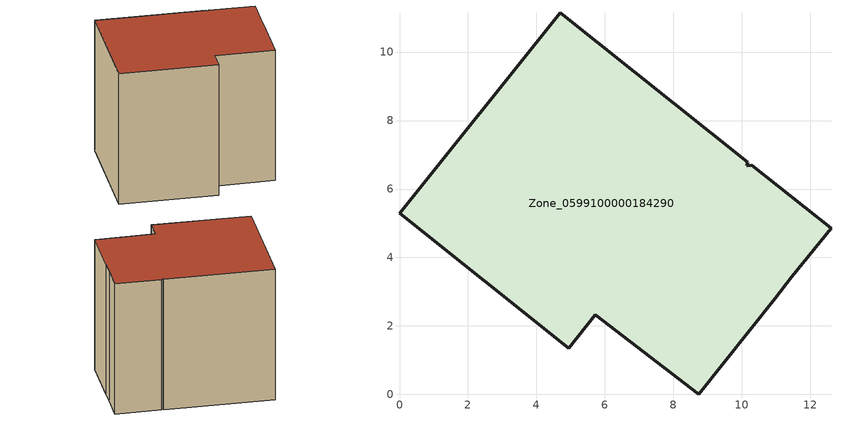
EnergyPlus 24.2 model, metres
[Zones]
Zone_0599100000184290
 floor ground (C_G): 11.45,3.43 10.98,2.81 8.74,0 5.72,2.32 4.94,1.34 0,5.29 4.69,11.15 10.17,6.79 10.14,6.68 10.29,6.69 12.6,4.85 z0
 wall outside (C_F): 4.69,11.15 0,5.29 4.94,1.34 5.72,2.32 8.74,0 10.98,2.81 11.45,3.43 12.6,4.85 10.29,6.69 10.14,6.68 10.17,6.79 4.69,11.15 z0:9
 roof outside (C_R): 10.98,2.81 11.45,3.43 12.6,4.85 10.29,6.69 10.14,6.68 10.17,6.79 4.69,11.15 0,5.29 4.94,1.34 5.72,2.32 8.74,0 z9
[BUILDING]
Pand.0599100000184290: North Axis=0; Terrain=City; Loads Convergence Tolerance Value=0.04; Temperature Convergence Tolerance Value=0.4; Solar Distribution=FullExterior; Maximum Number of Warmup Days=25; Minimum Number of Warmup Days=1
[Site:Location]
Rotterdam.The.Hague.AP_ZH_NLD Design_Conditions: Latitude=51.96; Longitude=4.45; Time Zone=1; Elevation=-4.5
[SITE:GROUNDTEMPERATURE:BUILDINGSURFACE]
18, 18, 18, 18, 18, 18, 18, 18, 18, 18, 18, 18
[MATERIAL] Thermal Absorptance=0.9; Solar Absorptance=0.7; Visible Absorptance=0.7
Name | Roughness | Thickness | Conductivity | Density | Specific Heat
G.D.1965 | MediumSmooth | 0.15 | 1 | 540 | 1210
F.D.1965 | Rough | 0.3 | 0.857143 | 1920 | 840
R.D.1965 | MediumRough | 0.2 | 0.08 | 1500 | 1000
[CONSTRUCTION]
C_G: G.D.1965
C_F: F.D.1965
C_R: R.D.1965
[ZONE]
Zone_0599100000184290: Type=1; Multiplier=1; Ceiling Height=Autocalculate; Volume=Autocalculate; Floor Area=autocalculate; Part of Total Floor Area=Yes
[ZONEINFILTRATION:DESIGNFLOWRATE]
Infil_Zone_0599100000184290: Zone or ZoneList or Space or SpaceList=Zone_0599100000184290; Schedule=AlwaysOn; Design Flow Rate Calculation Method=Flow/Area; Flow Rate per Floor Area=0.0042; Constant Term Coefficient=1; Temperature Term Coefficient=0; Velocity Term Coefficient=0; Velocity Squared Term Coefficient=0
[HVACTEMPLATE:ZONE:IDEALLOADSAIRSYSTEM]
Zone_0599100000184290: Maximum Heating Supply Air Temperature=50; Minimum Cooling Supply Air Temperature=13; Maximum Heating Supply Air Humidity Ratio=0.0156; Minimum Cooling Supply Air Humidity Ratio=0.0077; Heating Limit=NoLimit; Cooling Limit=NoLimit; Dehumidification Control Type=ConstantSensibleHeatRatio; Cooling Sensible Heat Ratio=0.7; Dehumidification Setpoint=60; Humidification Control Type=None; Humidification Setpoint=30; Outdoor Air Method=None; Outdoor Air Flow Rate per Person=0.00944; Outdoor Air Flow Rate per Zone Floor Area=0; Outdoor Air Flow Rate per Zone=0; Demand Controlled Ventilation Type=None; Outdoor Air Economizer Type=NoEconomizer; Heat Recovery Type=None; Sensible Heat Recovery Effectiveness=0.7; Latent Heat Recovery Effectiveness=0.65
[ZONECONTROL:THERMOSTAT]
ThermostatControl_Zone_0599100000184290: Zone or ZoneList=Zone_0599100000184290; Control Type Schedule=DualSetpointControlType; Control 1=Thermostat_Zone_0599100000184290; Temperature Difference Between Cutout And Setpoint=0
[THERMOSTATSETPOINT:DUALSETPOINT]
Thermostat_Zone_0599100000184290: Heating Setpoint Temperature Schedule=HeatingSetpoint_Zone_0599100000184290; Cooling Setpoint Temperature Schedule=CoolingSetpoint_Zone_0599100000184290
[SCHEDULE:COMPACT]
HeatingSetpoint_Zone_0599100000184290: Through: 12/31, For: AllDays, Until: 24:00, 21
CoolingSetpoint_Zone_0599100000184290: Through: 12/31, For: AllDays, Until: 24:00, 24
DualSetpointControlType: Through: 12/31, For: AllDays, Until: 24:00, 4
AlwaysOn: Through: 12/31, For: AllDays, Until: 24:00, 1
